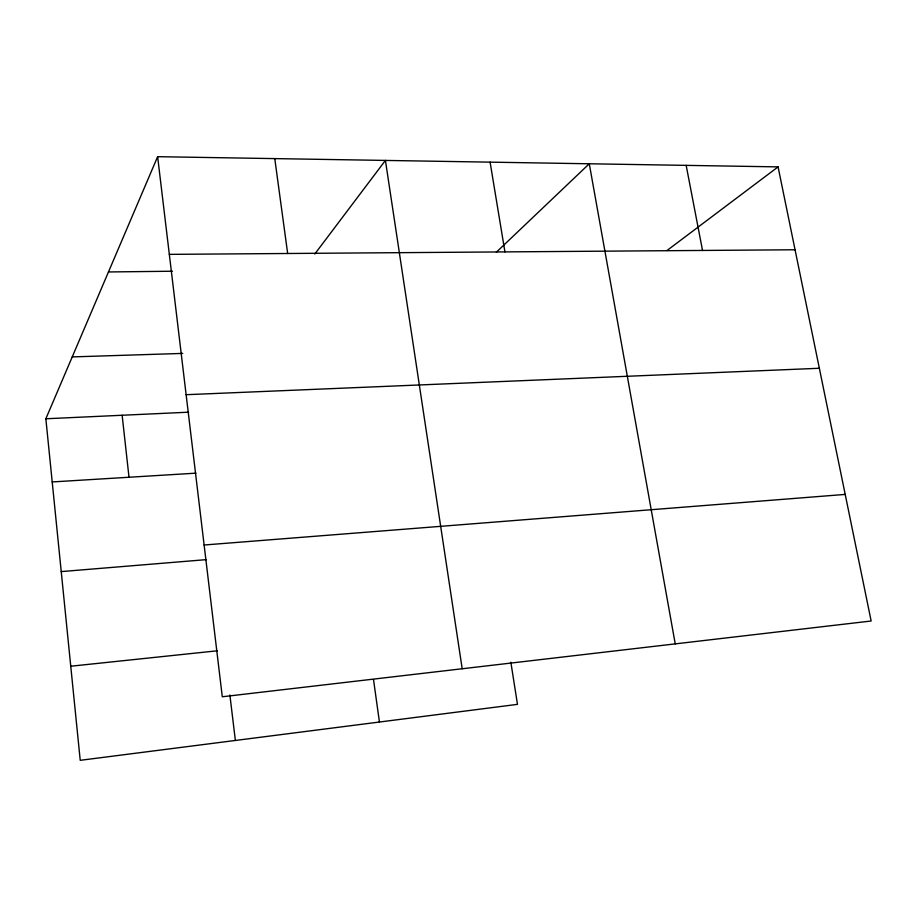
<?xml version="1.0" encoding="UTF-8"?>
<svg xmlns="http://www.w3.org/2000/svg" width="917" height="917" viewBox="0 0 917 917"><rect width="100%" height="100%" fill="white"/><g stroke="black" fill="none" stroke-linecap="round" stroke-linejoin="round"><path stroke-width="1.38" d="M510.849 662.246L517.475 704.359L80.226 760.319L45.85 418.771L157.632 156.681L778.074 166.883L871.15 621.004L222.292 696.771L157.632 156.681M314.76 254.066L385.415 160.418L462.191 668.757M496.361 252.186L589.276 163.776L675.233 643.883M666.991 250.524L778.074 166.883M70.758 666.223L217.34 650.795M61.233 571.6L206.428 559.622M204.124 545.007L845.21 494.412M52.212 481.941L195.94 473.161M45.85 418.771L188.638 412.192M186.128 394.7L819.351 368.267M72.237 356.908L182.712 353.412M108.47 271.959L172.476 271.226M169.336 254.364L795.062 249.768M686.168 165.369L702.525 250.456M490.091 162.149L504.946 251.9M373.528 679.68L379.432 722.023M274.768 158.607L287.663 253.505M229.88 694.994L235.371 740.466M122.133 415.252L129.01 477.253"/></g></svg>
